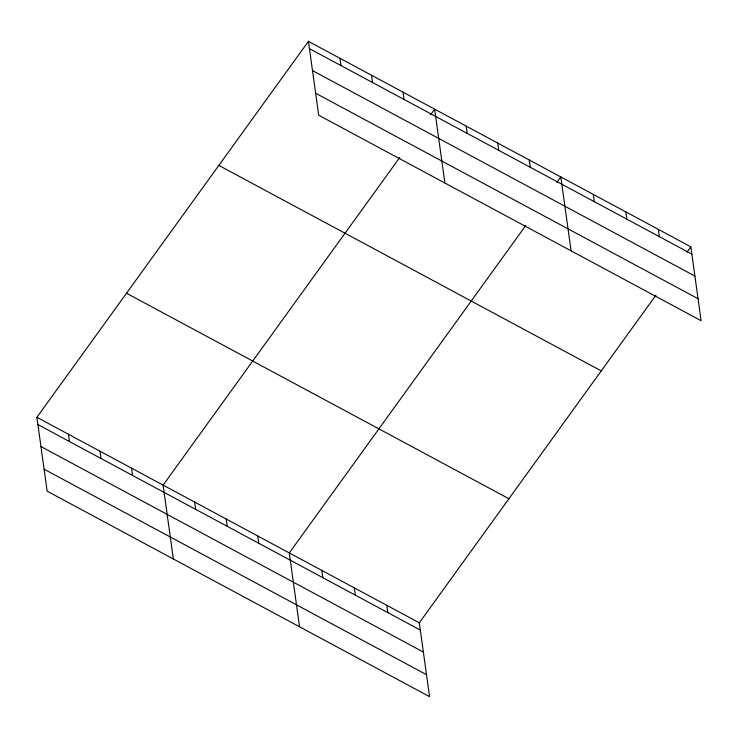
<?xml version="1.0" encoding="UTF-8"?>
<svg xmlns="http://www.w3.org/2000/svg" width="738" height="738" viewBox="0 0 738 738"><rect width="100%" height="100%" fill="white"/><g stroke="black" fill="none" stroke-linecap="round" stroke-linejoin="round"><path stroke-width="1.11" d="M655.934 295.182L419.313 622.798L429.562 696.654L47.149 491.167L36.9 417.302L308.438 41.346L690.851 246.833L701.1 320.698L318.687 115.202L308.438 41.346M399.719 157.508L163.098 485.115L173.347 558.98M430.678 114.63L434.636 109.159L444.885 183.015M525.908 225.321L289.296 552.928L299.536 626.793M556.876 182.443L560.834 176.963L571.083 250.828M686.894 252.304L690.851 246.833M309.453 48.625L691.866 254.121M312.497 70.599L694.91 276.086M315.643 93.237L698.056 298.724M218.835 165.413L601.239 370.9M126.512 293.235L508.916 498.731M36.9 417.302L419.313 622.798M37.915 424.59L420.319 630.077M40.959 446.564L423.372 652.051M44.105 469.193L426.509 674.689M658.342 229.37L659.357 236.649M625.842 211.898L626.848 219.186M593.334 194.435L594.348 201.714M529.284 160.017L530.29 167.295M497.735 143.061L498.74 150.349M466.185 126.106L467.191 133.393M403.086 92.204L404.101 99.482M371.537 75.248L372.552 82.536M339.987 58.302L341.002 65.581M386.804 605.326L387.819 612.614M354.305 587.863L355.31 595.142M321.796 570.4L322.81 577.679M257.746 535.972L258.752 543.26M226.197 519.026L227.203 526.305M194.648 502.071L195.653 509.349M131.548 468.169L132.554 475.447M99.999 451.213L101.005 458.492M68.45 434.258L69.455 441.545"/></g></svg>
